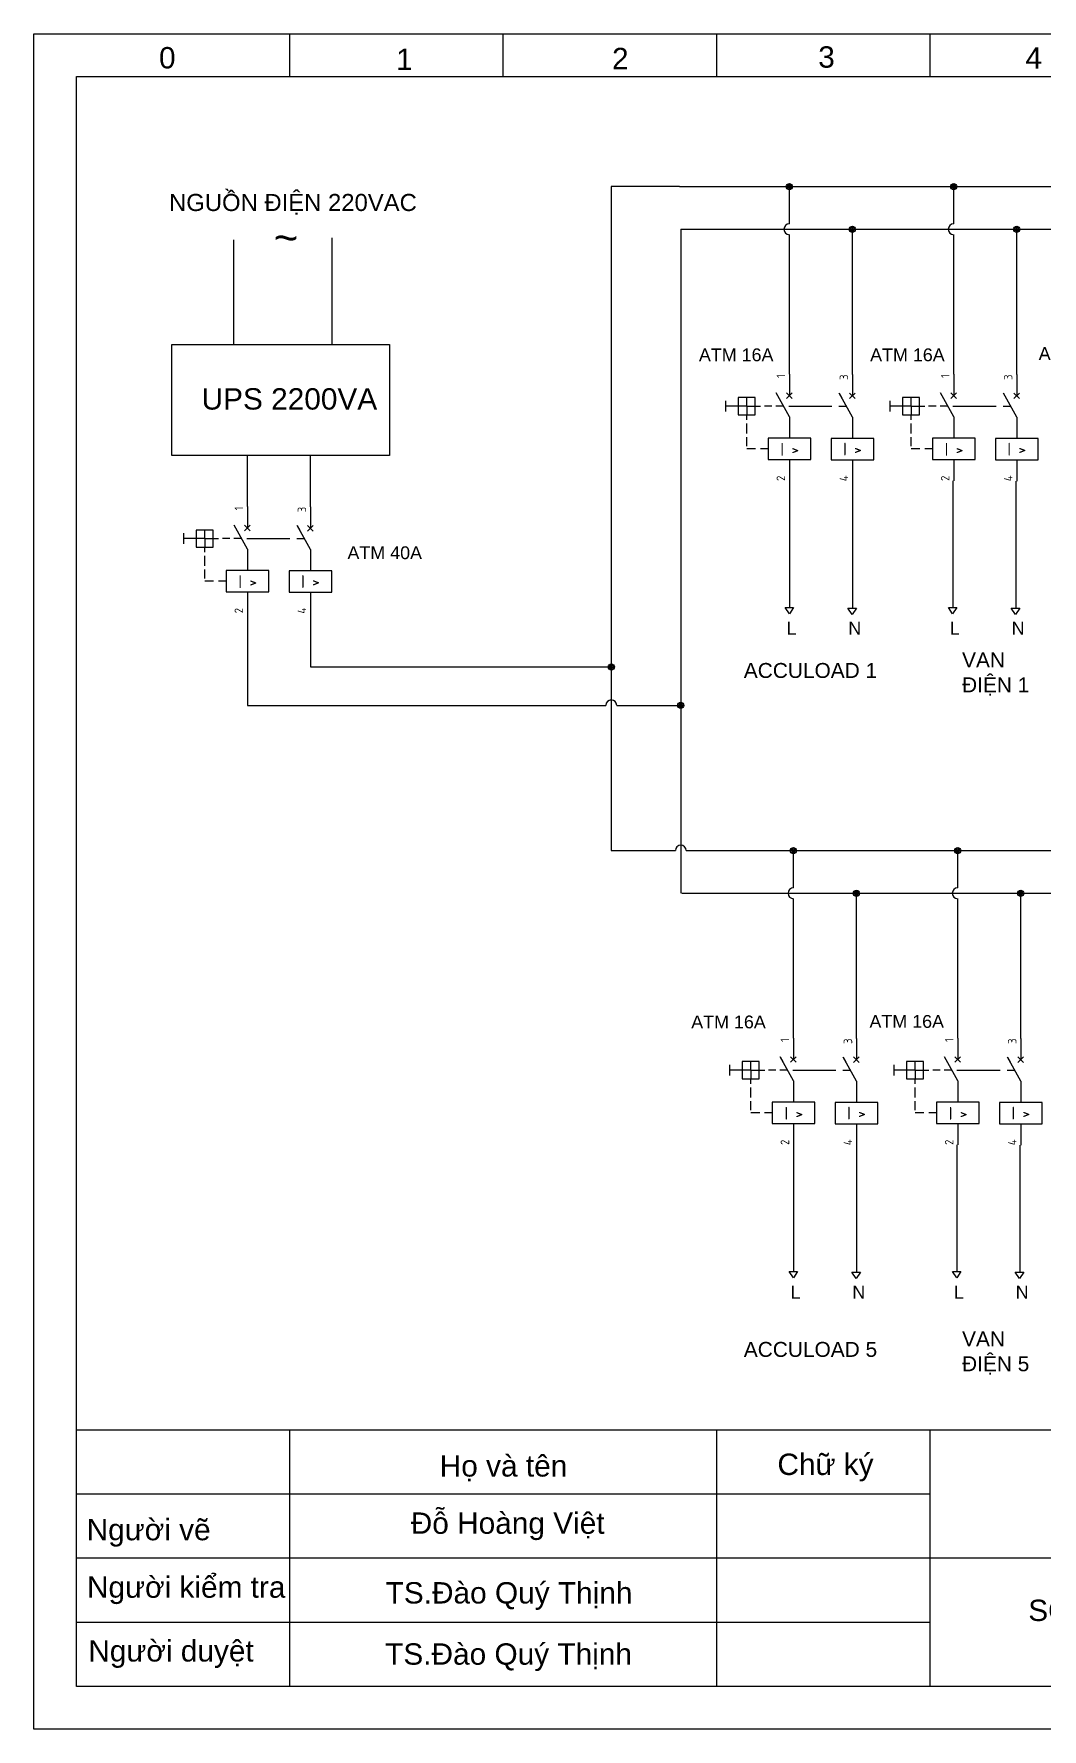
# Model space of a CAD drawing. Header units: inches. Extents: x 1923212 to 1925881, y 1073103 to 1074593.
# Drawn here: x 1923862.1 to 1924098.3, y 1073107.7 to 1073504.7 of the extents above; entities that cross this region are included whole.
import ezdxf
from ezdxf.enums import TextEntityAlignment as Align

# ---------------------------------------------------------------- set-up
doc = ezdxf.new("R2010")
doc.units = ezdxf.units.IN
doc.header["$MEASUREMENT"] = 0
for name, color, linetype in [('LINK', 9, 'Continuous'), ('MISC', 7, 'Continuous'), ('SYMS', 7, 'Continuous'), ('TERMS', 123, 'Continuous'), ('WIRES', 7, 'Continuous'), ('YEL_14_THHN', 2, 'Continuous')]:
    doc.layers.add(name, color=color, linetype=linetype)
doc.layers.add('Net chu', color=240, linetype='Continuous', lineweight=25)
doc.layers.add('Net vien', color=5, linetype='Continuous', lineweight=25)
doc.styles.get("Standard").update_dxf_attribs({"font": 'arial.ttf'})
doc.styles.add('WD_IEC', font='ISOCP2.shx', dxfattribs={"width": 0.9, "height": 4})

# ---------------------------------------------------------------- blocks, each defined once
blk = doc.blocks.new('VCB11Q29')
for p, q in [((0, 7.5), (0, 2.5)), ((-15, 1.25), (-15, -1.25)), ((-12, 0), (-15, 0)), ((-10, 2), (-12, 2)), ((-12, 2), (-12, -2)), ((-10, 0), (-12, 0)), ((-10, 0), (-10, 2)), ((-8, 2), (-10, 2)), ((-10, 0), (-10, -2)), ((-10, 0), (-8, 0)), ((-8, -2), (-8, 2)), ((-8, 0), (-6.74, 0)), ((-4.09, 0), (-5.87, 0)), ((-1.39, 0), (-3.2, 0)), ((0, -2.5), (-3.12, 3.12)), ((-3.12, 3.12), (-2.52, 2.03)), ((-0.66, 1.84), (0.66, 3.16)), ((-0.66, 3.16), (0.66, 1.84)), ((-12, -2), (-8, -2)), ((-10, -3.19), (-10, -2)), ((0, -2.5), (0, -7.5)), ((-10, -6.36), (-10, -4.08)), ((-10, -9.36), (-10, -7.26)), ((-7.91, -10), (-10, -10)), ((-5, -10), (-6.75, -10)), ((0, -12.5), (0, -17.5))]:
    blk.add_line(p, q)
blk.add_lwpolyline([(-5, -7.5), (-5, -12.5), (5, -12.5), (5, -7.5)], close=True)
at = {"style": 'WD_IEC'}
for tag, p in [('INST', (-18.39, 7.65)), ('TAG1', (-18.39, 1.65)), ('LOC', (-18.39, 4.65)), ('RATING1', (-18.54, -8.56)), ('DESC1', (-18.54, -11.56)), ('DESC3', (-18.54, -17.56)), ('DESC2', (-18.54, -14.56))]:
    blk.add_attdef(tag, text='', height=2.5, dxfattribs=at).set_placement(p, align=Align.RIGHT)
at = {"style": 'WD_IEC', "flags": 1}
for tag, p, height in [('MFG', (2.75, 6.5), 1.5), ('X2TERM01', (0, 7.5), 0.32), ('CAT', (2.75, 4), 1.5), ('X4LINK', (-15, 0), 0.32), ('X1LINK', (-0.18, 0), 0.32), ('CONTACT', (-5, -7.5), 1), ('COMMON', (-3.75, -8.75), 1), ('ASSYCODE', (0.69, -13.77), 1), ('FAMILY', (0.69, -15.27), 1), ('CATDESC', (0.69, -16.77), 1), ('X8TERM02', (0, -17.5), 0.32)]:
    blk.add_attdef(tag, p, '', height=height, dxfattribs=at)
at = {"style": 'WD_IEC'}
blk.add_attdef('TERM01', text='', height=2, rotation=90, dxfattribs=at).set_placement((-1, 7.5), align=Align.RIGHT)
at = {"lineweight": 15, "style": 'WD_IEC'}
blk.add_attdef('XREF', text='', height=2.5, dxfattribs=at).set_placement((-18.54, -5.56), align=Align.RIGHT)
at = {"style": 'WD_IEC'}
blk.add_attdef('TERM02', (-1, -17.5), '', height=2, rotation=90, dxfattribs=at)
blk.add_attdef('I', text='', height=3, dxfattribs=at).set_placement((0.09, -11.6), align=Align.CENTER)
blk = doc.blocks.new('VCB21Q29')
for p, q in [((0, 7.5), (0, 2.5)), ((-1.39, 0), (-3.2, 0)), ((0, -2.5), (-3.12, 3.12)), ((-3.12, 3.12), (-2.52, 2.03)), ((-0.66, 1.84), (0.66, 3.16)), ((-0.66, 3.16), (0.66, 1.84)), ((0, -2.5), (0, -7.5)), ((0, -12.5), (0, -17.5))]:
    blk.add_line(p, q)
blk.add_lwpolyline([(-5, -7.5), (-5, -12.5), (5, -12.5), (5, -7.5)], close=True)
at = {"style": 'WD_IEC'}
for tag, p in [('INST', (-6.46, 7.92)), ('TAG2', (-6.46, 1.92)), ('LOC', (-6.46, 4.92)), ('DESC1', (-6.69, -11.47)), ('DESC3', (-6.69, -17.47)), ('DESC2', (-6.69, -14.47))]:
    blk.add_attdef(tag, text='', height=2.5, dxfattribs=at).set_placement(p, align=Align.RIGHT)
blk.add_attdef('TERM01', text='', height=2, rotation=90, dxfattribs=at).set_placement((-1, 7.5), align=Align.RIGHT)
at = {"style": 'WD_IEC', "flags": 1}
for tag, p, height in [('X2TERM01', (0, 7.5), 0.32), ('X4LINK', (-5.06, 0), 0.32), ('X1LINK', (-0.11, 0), 0.32), ('CONTACT', (-5, -7.5), 1), ('FAMILY', (0.69, -15.27), 1), ('X8TERM02', (0, -17.5), 0.32)]:
    blk.add_attdef(tag, p, '', height=height, dxfattribs=at)
at = {"lineweight": 15, "style": 'WD_IEC'}
blk.add_attdef('XREF', text='', height=2.5, dxfattribs=at).set_placement((-6.69, -5.47), align=Align.RIGHT)
at = {"style": 'WD_IEC', "flags": 1}
blk.add_attdef('RATING1', text='', height=2.5, dxfattribs=at).set_placement((-6.69, -8.47), align=Align.RIGHT)
at = {"style": 'WD_IEC'}
blk.add_attdef('TERM02', (-1, -17.5), '', height=2, rotation=90, dxfattribs=at)
blk.add_attdef('I', text='', height=3, dxfattribs=at).set_placement((0.01, -11.48), align=Align.CENTER)
blk = doc.blocks.new('WDDOT')
for radius in [0.72, 0.449, 0.223]:
    blk.add_circle((0, 0), radius)

msp = doc.modelspace()

# ---------------------------------------------------------------- linework, layer by layer
msp.add_lwpolyline([(1923894.4, 1073431.9), (1923945.4, 1073431.9), (1923945.4, 1073405.9), (1923894.4, 1073405.9)], close=True)
at = {"layer": 'LINK'}
for points in [[(1924038.96, 1073417.47), (1924049.09, 1073417.47)], [(1924038.96, 1073417.47), (1924049.09, 1073417.47)], [(1924077.46, 1073417.47), (1924087.59, 1073417.47)], [(1923911.96, 1073386.47), (1923922.09, 1073386.47)], [(1924039.9, 1073261.97), (1924050.04, 1073261.97)], [(1924039.9, 1073261.97), (1924050.04, 1073261.97)], [(1924078.4, 1073261.97), (1924088.54, 1073261.97)]]:
    msp.add_lwpolyline(points, dxfattribs=at)
at = {"layer": 'Net vien'}
for p, q in [((1923922.1, 1073494.66), (1923922.1, 1073504.66)), ((1923972.1, 1073494.66), (1923972.1, 1073504.66)), ((1924022.1, 1073494.66), (1924022.1, 1073504.66)), ((1924072.1, 1073494.66), (1924072.1, 1073504.66)), ((1923872.1, 1073117.66), (1923872.1, 1073494.66)), ((1923872.1, 1073494.66), (1924372.1, 1073494.66)), ((1924372.1, 1073177.66), (1923872.1, 1073177.66)), ((1923922.1, 1073117.66), (1923922.1, 1073177.66)), ((1924022.1, 1073117.66), (1924022.1, 1073177.66)), ((1924072.1, 1073117.66), (1924072.1, 1073177.66)), ((1924072.1, 1073162.66), (1923872.1, 1073162.66)), ((1924372.1, 1073147.66), (1923872.1, 1073147.66)), ((1924072.1, 1073132.66), (1923872.1, 1073132.66)), ((1924372.1, 1073117.66), (1923872.1, 1073117.66)), ((1924372.1, 1073117.66), (1923872.1, 1073117.66))]:
    msp.add_line(p, q, dxfattribs=at)
msp.add_lwpolyline([(1923862.1, 1073107.66), (1923862.1, 1073504.66), (1924382.1, 1073504.66), (1924382.1, 1073107.66), (1923862.1, 1073107.66)], close=True, dxfattribs=at)
at = {"layer": 'YEL_14_THHN'}
for p, q in [((1924013.4, 1073468.9), (1923997.4, 1073468.9)), ((1923997.4, 1073468.9), (1923997.4, 1073313.4)), ((1924013.4, 1073468.9), (1924309.4, 1073468.9)), ((1924039.13, 1073460.17), (1924039.13, 1073468.9)), ((1924077.63, 1073460.17), (1924077.63, 1073468.9)), ((1923908.9, 1073456.4), (1923908.9, 1073431.9)), ((1923931.9, 1073456.9), (1923931.9, 1073431.9)), ((1924013.68, 1073458.9), (1924309.4, 1073458.9)), ((1924013.68, 1073458.9), (1924013.68, 1073303.4)), ((1924039.13, 1073424.97), (1924039.13, 1073457.63)), ((1924053.9, 1073424.9), (1924053.9, 1073458.9)), ((1924077.63, 1073424.97), (1924077.63, 1073457.63)), ((1924092.4, 1073424.9), (1924092.4, 1073458.9)), ((1924039.13, 1073414.97), (1924039.13, 1073409.97)), ((1924039.13, 1073414.97), (1924039.13, 1073409.97)), ((1924077.63, 1073414.97), (1924077.63, 1073409.97)), ((1923912.13, 1073393.97), (1923912.13, 1073405.9)), ((1923926.9, 1073393.9), (1923926.9, 1073405.9)), ((1924039.13, 1073399.97), (1924039.13, 1073370.33)), ((1924039.13, 1073399.97), (1924039.13, 1073370.33)), ((1924053.9, 1073399.9), (1924053.9, 1073370.33)), ((1924077.4, 1073399.97), (1924077.4, 1073370.33)), ((1924077.4, 1073399.97), (1924077.4, 1073370.33)), ((1924092.17, 1073399.9), (1924092.17, 1073370.33)), ((1923912.13, 1073383.97), (1923912.13, 1073378.97)), ((1923912.13, 1073368.97), (1923912.13, 1073347.4)), ((1923926.9, 1073368.9), (1923926.9, 1073356.4)), ((1924038.12, 1073370.33), (1924040.12, 1073370.33)), ((1924039.12, 1073368.83), (1924038.12, 1073370.33)), ((1924038.12, 1073370.33), (1924040.12, 1073370.33)), ((1924039.12, 1073368.83), (1924038.12, 1073370.33)), ((1924038.12, 1073370.33), (1924040.12, 1073370.33)), ((1924039.12, 1073368.83), (1924038.12, 1073370.33)), ((1924038.12, 1073370.33), (1924040.12, 1073370.33)), ((1924039.12, 1073368.83), (1924038.12, 1073370.33)), ((1924040.12, 1073370.33), (1924039.12, 1073368.83)), ((1924040.12, 1073370.33), (1924039.12, 1073368.83)), ((1924040.12, 1073370.33), (1924039.12, 1073368.83)), ((1924040.12, 1073370.33), (1924039.12, 1073368.83)), ((1924052.85, 1073370.18), (1924054.85, 1073370.18)), ((1924053.85, 1073368.68), (1924052.85, 1073370.18)), ((1924052.85, 1073370.18), (1924054.85, 1073370.18)), ((1924053.85, 1073368.68), (1924052.85, 1073370.18)), ((1924052.85, 1073370.18), (1924054.85, 1073370.18)), ((1924053.85, 1073368.68), (1924052.85, 1073370.18)), ((1924052.85, 1073370.18), (1924054.85, 1073370.18)), ((1924053.85, 1073368.68), (1924052.85, 1073370.18)), ((1924054.85, 1073370.18), (1924053.85, 1073368.68)), ((1924054.85, 1073370.18), (1924053.85, 1073368.68)), ((1924054.85, 1073370.18), (1924053.85, 1073368.68)), ((1924054.85, 1073370.18), (1924053.85, 1073368.68)), ((1924076.38, 1073370.33), (1924078.38, 1073370.33)), ((1924077.38, 1073368.83), (1924076.38, 1073370.33)), ((1924076.38, 1073370.33), (1924078.38, 1073370.33)), ((1924077.38, 1073368.83), (1924076.38, 1073370.33)), ((1924076.38, 1073370.33), (1924078.38, 1073370.33)), ((1924077.38, 1073368.83), (1924076.38, 1073370.33)), ((1924076.38, 1073370.33), (1924078.38, 1073370.33)), ((1924077.38, 1073368.83), (1924076.38, 1073370.33)), ((1924078.38, 1073370.33), (1924077.38, 1073368.83)), ((1924078.38, 1073370.33), (1924077.38, 1073368.83)), ((1924078.38, 1073370.33), (1924077.38, 1073368.83)), ((1924078.38, 1073370.33), (1924077.38, 1073368.83)), ((1924091.12, 1073370.18), (1924093.12, 1073370.18)), ((1924092.12, 1073368.68), (1924091.12, 1073370.18)), ((1924091.12, 1073370.18), (1924093.12, 1073370.18)), ((1924092.12, 1073368.68), (1924091.12, 1073370.18)), ((1924091.12, 1073370.18), (1924093.12, 1073370.18)), ((1924092.12, 1073368.68), (1924091.12, 1073370.18)), ((1924091.12, 1073370.18), (1924093.12, 1073370.18)), ((1924092.12, 1073368.68), (1924091.12, 1073370.18)), ((1924093.12, 1073370.18), (1924092.12, 1073368.68)), ((1924093.12, 1073370.18), (1924092.12, 1073368.68)), ((1924093.12, 1073370.18), (1924092.12, 1073368.68)), ((1924093.12, 1073370.18), (1924092.12, 1073368.68)), ((1923926.9, 1073356.4), (1923997.4, 1073356.4)), ((1923912.13, 1073347.4), (1923996.13, 1073347.4)), ((1923998.67, 1073347.4), (1924013.68, 1073347.4)), ((1923997.4, 1073313.4), (1924012.41, 1073313.4)), ((1924014.95, 1073313.4), (1924017.95, 1073313.4)), ((1924017.95, 1073313.4), (1924310.9, 1073313.4)), ((1924040.08, 1073304.67), (1924040.08, 1073313.4)), ((1924078.58, 1073304.67), (1924078.58, 1073313.4)), ((1924013.9, 1073303.4), (1924310.9, 1073303.4)), ((1924040.08, 1073269.47), (1924040.08, 1073302.13)), ((1924054.85, 1073269.4), (1924054.85, 1073303.4)), ((1924078.58, 1073269.47), (1924078.58, 1073302.13)), ((1924093.35, 1073269.4), (1924093.35, 1073303.4)), ((1924040.08, 1073259.47), (1924040.08, 1073254.47)), ((1924040.08, 1073259.47), (1924040.08, 1073254.47)), ((1924078.58, 1073259.47), (1924078.58, 1073254.47)), ((1924040.08, 1073244.47), (1924040.08, 1073214.83)), ((1924040.08, 1073244.47), (1924040.08, 1073214.83)), ((1924054.85, 1073244.4), (1924054.85, 1073214.83)), ((1924078.35, 1073244.47), (1924078.35, 1073214.83)), ((1924078.35, 1073244.47), (1924078.35, 1073214.83)), ((1924093.12, 1073244.4), (1924093.12, 1073214.83)), ((1924039.06, 1073214.83), (1924041.06, 1073214.83)), ((1924040.06, 1073213.33), (1924039.06, 1073214.83)), ((1924039.06, 1073214.83), (1924041.06, 1073214.83)), ((1924040.06, 1073213.33), (1924039.06, 1073214.83)), ((1924039.06, 1073214.83), (1924041.06, 1073214.83)), ((1924040.06, 1073213.33), (1924039.06, 1073214.83)), ((1924039.06, 1073214.83), (1924041.06, 1073214.83)), ((1924040.06, 1073213.33), (1924039.06, 1073214.83)), ((1924041.06, 1073214.83), (1924040.06, 1073213.33)), ((1924041.06, 1073214.83), (1924040.06, 1073213.33)), ((1924041.06, 1073214.83), (1924040.06, 1073213.33)), ((1924041.06, 1073214.83), (1924040.06, 1073213.33)), ((1924053.79, 1073214.68), (1924055.79, 1073214.68)), ((1924054.79, 1073213.18), (1924053.79, 1073214.68)), ((1924053.79, 1073214.68), (1924055.79, 1073214.68)), ((1924054.79, 1073213.18), (1924053.79, 1073214.68)), ((1924053.79, 1073214.68), (1924055.79, 1073214.68)), ((1924054.79, 1073213.18), (1924053.79, 1073214.68)), ((1924053.79, 1073214.68), (1924055.79, 1073214.68)), ((1924054.79, 1073213.18), (1924053.79, 1073214.68)), ((1924055.79, 1073214.68), (1924054.79, 1073213.18)), ((1924055.79, 1073214.68), (1924054.79, 1073213.18)), ((1924055.79, 1073214.68), (1924054.79, 1073213.18)), ((1924055.79, 1073214.68), (1924054.79, 1073213.18)), ((1924077.33, 1073214.83), (1924079.33, 1073214.83)), ((1924078.33, 1073213.33), (1924077.33, 1073214.83)), ((1924077.33, 1073214.83), (1924079.33, 1073214.83)), ((1924078.33, 1073213.33), (1924077.33, 1073214.83)), ((1924077.33, 1073214.83), (1924079.33, 1073214.83)), ((1924078.33, 1073213.33), (1924077.33, 1073214.83)), ((1924077.33, 1073214.83), (1924079.33, 1073214.83)), ((1924078.33, 1073213.33), (1924077.33, 1073214.83)), ((1924079.33, 1073214.83), (1924078.33, 1073213.33)), ((1924079.33, 1073214.83), (1924078.33, 1073213.33)), ((1924079.33, 1073214.83), (1924078.33, 1073213.33)), ((1924079.33, 1073214.83), (1924078.33, 1073213.33)), ((1924092.06, 1073214.68), (1924094.06, 1073214.68)), ((1924093.06, 1073213.18), (1924092.06, 1073214.68)), ((1924092.06, 1073214.68), (1924094.06, 1073214.68)), ((1924093.06, 1073213.18), (1924092.06, 1073214.68)), ((1924092.06, 1073214.68), (1924094.06, 1073214.68)), ((1924093.06, 1073213.18), (1924092.06, 1073214.68)), ((1924092.06, 1073214.68), (1924094.06, 1073214.68)), ((1924093.06, 1073213.18), (1924092.06, 1073214.68)), ((1924094.06, 1073214.68), (1924093.06, 1073213.18)), ((1924094.06, 1073214.68), (1924093.06, 1073213.18)), ((1924094.06, 1073214.68), (1924093.06, 1073213.18)), ((1924094.06, 1073214.68), (1924093.06, 1073213.18))]:
    msp.add_line(p, q, dxfattribs=at)
for centre, start, end in [((1924039.13, 1073458.9), 90, 270), ((1924077.63, 1073458.9), 90, 270), ((1923997.4, 1073347.4), 0, 180), ((1924013.68, 1073313.4), 0, 180), ((1924040.08, 1073303.4), 90, 270), ((1924078.58, 1073303.4), 90, 270)]:
    msp.add_arc(centre, 1.27, start, end, dxfattribs=at)

# ---------------------------------------------------------------- block references
at = {"layer": 'SYMS'}
for p in [(1924039.13, 1073468.9), (1924077.63, 1073468.9), (1924053.9, 1073458.9), (1924092.4, 1073458.9), (1923997.4, 1073356.4), (1924013.68, 1073347.4), (1924040.08, 1073313.4), (1924078.58, 1073313.4), (1924054.85, 1073303.4), (1924093.35, 1073303.4)]:
    msp.add_blockref('WDDOT', p, dxfattribs=at)
ref = msp.add_blockref('VCB11Q29', (1924039.13, 1073417.47), dxfattribs=at)
ref.add_attrib('I', 'I >', dxfattribs={"layer": 'MISC', "height": 3, "style": 'WD_IEC'}).set_placement((1924039.22, 1073405.88), align=Align.CENTER)
ref.add_attrib('TERM01', '1', dxfattribs={"layer": 'TERMS', "height": 2, "rotation": 90, "style": 'WD_IEC'}).set_placement((1924038.13, 1073424.97), align=Align.RIGHT)
ref.add_attrib('TERM02', '2', (1924038.13, 1073399.97), dxfattribs={"layer": 'TERMS', "height": 2, "rotation": 90, "style": 'WD_IEC'})
ref = msp.add_blockref('VCB11Q29', (1924039.13, 1073417.47), dxfattribs=at)
ref.add_attrib('I', 'I >', dxfattribs={"layer": 'MISC', "height": 3, "style": 'WD_IEC'}).set_placement((1924039.22, 1073405.88), align=Align.CENTER)
ref.add_attrib('TERM01', '1', dxfattribs={"layer": 'TERMS', "height": 2, "rotation": 90, "style": 'WD_IEC'}).set_placement((1924038.13, 1073424.97), align=Align.RIGHT)
ref.add_attrib('TERM02', '2', (1924038.13, 1073399.97), dxfattribs={"layer": 'TERMS', "height": 2, "rotation": 90, "style": 'WD_IEC'})
ref = msp.add_blockref('VCB21Q29', (1924053.9, 1073417.4), dxfattribs=at)
ref.add_attrib('I', 'I >', dxfattribs={"layer": 'MISC', "height": 3, "style": 'WD_IEC'}).set_placement((1924053.91, 1073405.92), align=Align.CENTER)
ref.add_attrib('TERM01', '3', dxfattribs={"layer": 'TERMS', "height": 2, "rotation": 90, "style": 'WD_IEC'}).set_placement((1924052.9, 1073424.9), align=Align.RIGHT)
ref.add_attrib('TERM02', '4', (1924052.9, 1073399.9), dxfattribs={"layer": 'TERMS', "height": 2, "rotation": 90, "style": 'WD_IEC'})
ref = msp.add_blockref('VCB21Q29', (1924053.9, 1073417.4), dxfattribs=at)
ref.add_attrib('I', 'I >', dxfattribs={"layer": 'MISC', "height": 3, "style": 'WD_IEC'}).set_placement((1924053.91, 1073405.92), align=Align.CENTER)
ref.add_attrib('TERM01', '3', dxfattribs={"layer": 'TERMS', "height": 2, "rotation": 90, "style": 'WD_IEC'}).set_placement((1924052.9, 1073424.9), align=Align.RIGHT)
ref.add_attrib('TERM02', '4', (1924052.9, 1073399.9), dxfattribs={"layer": 'TERMS', "height": 2, "rotation": 90, "style": 'WD_IEC'})
ref = msp.add_blockref('VCB11Q29', (1924077.63, 1073417.47), dxfattribs=at)
ref.add_attrib('I', 'I >', dxfattribs={"layer": 'MISC', "height": 3, "style": 'WD_IEC'}).set_placement((1924077.72, 1073405.88), align=Align.CENTER)
ref.add_attrib('TERM01', '1', dxfattribs={"layer": 'TERMS', "height": 2, "rotation": 90, "style": 'WD_IEC'}).set_placement((1924076.63, 1073424.97), align=Align.RIGHT)
ref.add_attrib('TERM02', '2', (1924076.63, 1073399.97), dxfattribs={"layer": 'TERMS', "height": 2, "rotation": 90, "style": 'WD_IEC'})
ref = msp.add_blockref('VCB21Q29', (1924092.4, 1073417.4), dxfattribs=at)
ref.add_attrib('I', 'I >', dxfattribs={"layer": 'MISC', "height": 3, "style": 'WD_IEC'}).set_placement((1924092.41, 1073405.92), align=Align.CENTER)
ref.add_attrib('TERM01', '3', dxfattribs={"layer": 'TERMS', "height": 2, "rotation": 90, "style": 'WD_IEC'}).set_placement((1924091.4, 1073424.9), align=Align.RIGHT)
ref.add_attrib('TERM02', '4', (1924091.4, 1073399.9), dxfattribs={"layer": 'TERMS', "height": 2, "rotation": 90, "style": 'WD_IEC'})
ref = msp.add_blockref('VCB11Q29', (1923912.13, 1073386.47), dxfattribs=at)
ref.add_attrib('I', 'I >', dxfattribs={"layer": 'MISC', "height": 3, "style": 'WD_IEC'}).set_placement((1923912.22, 1073374.88), align=Align.CENTER)
ref.add_attrib('TERM01', '1', dxfattribs={"layer": 'TERMS', "height": 2, "rotation": 90, "style": 'WD_IEC'}).set_placement((1923911.13, 1073393.97), align=Align.RIGHT)
ref.add_attrib('TERM02', '2', (1923911.13, 1073368.97), dxfattribs={"layer": 'TERMS', "height": 2, "rotation": 90, "style": 'WD_IEC'})
ref = msp.add_blockref('VCB21Q29', (1923926.9, 1073386.4), dxfattribs=at)
ref.add_attrib('I', 'I >', dxfattribs={"layer": 'MISC', "height": 3, "style": 'WD_IEC'}).set_placement((1923926.91, 1073374.92), align=Align.CENTER)
ref.add_attrib('TERM01', '3', dxfattribs={"layer": 'TERMS', "height": 2, "rotation": 90, "style": 'WD_IEC'}).set_placement((1923925.9, 1073393.9), align=Align.RIGHT)
ref.add_attrib('TERM02', '4', (1923925.9, 1073368.9), dxfattribs={"layer": 'TERMS', "height": 2, "rotation": 90, "style": 'WD_IEC'})
ref = msp.add_blockref('VCB11Q29', (1924040.08, 1073261.97), dxfattribs=at)
ref.add_attrib('I', 'I >', dxfattribs={"layer": 'MISC', "height": 3, "style": 'WD_IEC'}).set_placement((1924040.17, 1073250.38), align=Align.CENTER)
ref.add_attrib('TERM01', '1', dxfattribs={"layer": 'TERMS', "height": 2, "rotation": 90, "style": 'WD_IEC'}).set_placement((1924039.08, 1073269.47), align=Align.RIGHT)
ref.add_attrib('TERM02', '2', (1924039.08, 1073244.47), dxfattribs={"layer": 'TERMS', "height": 2, "rotation": 90, "style": 'WD_IEC'})
ref = msp.add_blockref('VCB11Q29', (1924040.08, 1073261.97), dxfattribs=at)
ref.add_attrib('I', 'I >', dxfattribs={"layer": 'MISC', "height": 3, "style": 'WD_IEC'}).set_placement((1924040.17, 1073250.38), align=Align.CENTER)
ref.add_attrib('TERM01', '1', dxfattribs={"layer": 'TERMS', "height": 2, "rotation": 90, "style": 'WD_IEC'}).set_placement((1924039.08, 1073269.47), align=Align.RIGHT)
ref.add_attrib('TERM02', '2', (1924039.08, 1073244.47), dxfattribs={"layer": 'TERMS', "height": 2, "rotation": 90, "style": 'WD_IEC'})
ref = msp.add_blockref('VCB21Q29', (1924054.85, 1073261.9), dxfattribs=at)
ref.add_attrib('I', 'I >', dxfattribs={"layer": 'MISC', "height": 3, "style": 'WD_IEC'}).set_placement((1924054.86, 1073250.42), align=Align.CENTER)
ref.add_attrib('TERM01', '3', dxfattribs={"layer": 'TERMS', "height": 2, "rotation": 90, "style": 'WD_IEC'}).set_placement((1924053.85, 1073269.4), align=Align.RIGHT)
ref.add_attrib('TERM02', '4', (1924053.85, 1073244.4), dxfattribs={"layer": 'TERMS', "height": 2, "rotation": 90, "style": 'WD_IEC'})
ref = msp.add_blockref('VCB21Q29', (1924054.85, 1073261.9), dxfattribs=at)
ref.add_attrib('I', 'I >', dxfattribs={"layer": 'MISC', "height": 3, "style": 'WD_IEC'}).set_placement((1924054.86, 1073250.42), align=Align.CENTER)
ref.add_attrib('TERM01', '3', dxfattribs={"layer": 'TERMS', "height": 2, "rotation": 90, "style": 'WD_IEC'}).set_placement((1924053.85, 1073269.4), align=Align.RIGHT)
ref.add_attrib('TERM02', '4', (1924053.85, 1073244.4), dxfattribs={"layer": 'TERMS', "height": 2, "rotation": 90, "style": 'WD_IEC'})
ref = msp.add_blockref('VCB11Q29', (1924078.58, 1073261.97), dxfattribs=at)
ref.add_attrib('I', 'I >', dxfattribs={"layer": 'MISC', "height": 3, "style": 'WD_IEC'}).set_placement((1924078.67, 1073250.38), align=Align.CENTER)
ref.add_attrib('TERM01', '1', dxfattribs={"layer": 'TERMS', "height": 2, "rotation": 90, "style": 'WD_IEC'}).set_placement((1924077.58, 1073269.47), align=Align.RIGHT)
ref.add_attrib('TERM02', '2', (1924077.58, 1073244.47), dxfattribs={"layer": 'TERMS', "height": 2, "rotation": 90, "style": 'WD_IEC'})
ref = msp.add_blockref('VCB21Q29', (1924093.35, 1073261.9), dxfattribs=at)
ref.add_attrib('I', 'I >', dxfattribs={"layer": 'MISC', "height": 3, "style": 'WD_IEC'}).set_placement((1924093.36, 1073250.42), align=Align.CENTER)
ref.add_attrib('TERM01', '3', dxfattribs={"layer": 'TERMS', "height": 2, "rotation": 90, "style": 'WD_IEC'}).set_placement((1924092.35, 1073269.4), align=Align.RIGHT)
ref.add_attrib('TERM02', '4', (1924092.35, 1073244.4), dxfattribs={"layer": 'TERMS', "height": 2, "rotation": 90, "style": 'WD_IEC'})

# ---------------------------------------------------------------- texts
msp.add_text('~', height=7).set_placement((1923918.32, 1073453.48))
at = {"color": 150, "attachment_point": 1}
for s, width, gutter_width, heights, insert, char_height in [('NGUỒN ĐIỆN 220VAC ', 61.2383, 13.15, [2.29], (1923893.77, 1073467.18), 4), ('ACCULOAD 1', 61.2383, 13.15, [2.29], (1924028.45, 1073357.33), 3.5), ('VAN ĐIỆN 1', 16.3144, 25, [0], (1924079.59, 1073359.8), 3.5), ('ACCULOAD 5', 61.2383, 13.15, [2.29], (1924028.45, 1073198.33), 3.5), ('VAN ĐIỆN 5', 16.3144, 25, [0], (1924079.59, 1073200.8), 3.5)]:
    msp.add_mtext_dynamic_manual_height_columns(s, width=width, gutter_width=gutter_width, heights=heights, dxfattribs=dict(at, insert=insert, char_height=char_height))
at = {"color": 0, "insert": (1923901.39, 1073421.68), "char_height": 5, "attachment_point": 1}
msp.add_mtext_dynamic_manual_height_columns('UPS 2200VA', width=43.3754, gutter_width=13.15, heights=[2.29], dxfattribs=at)
at = {"layer": 'Net chu', "char_height": 5, "attachment_point": 1}
for s, width, insert in [('0', 5.5431, (1923891.42, 1073501.58)), ('1', 5.5431, (1923946.96, 1073501.2)), ('2', 5.5431, (1923997.57, 1073501.39)), ('3', 5.5431, (1924045.89, 1073501.75)), ('4', 5.5431, (1924094.45, 1073501.55)), ('\\pxqc;Họ và tên', 58.6836, (1923942.8, 1073171.8)), ('\\pxqc;Chữ ký', 33.3231, (1924030.93, 1073172.17)), ('\\pxqc;Đỗ Hoàng Việt', 92.8933, (1923926.67, 1073158.4)), ('\\pxql;Người vẽ', 41.5076, (1923874.46, 1073156.88)), ('Người kiểm tra', 49.6065, (1923874.54, 1073143.42)), ('\\pxqc;TS.Đào Quý Thịnh', 58.5505, (1923944.16, 1073142.07)), ('SƠ ĐỒ CẤP NGUỒN CHO ACCULOAD VÀ VAN', 157.993, (1924095.1, 1073137.97)), ('\\pxql;Người duyệt', 41.5076, (1923874.85, 1073128.48)), ('\\pxqc;TS.Đào Quý Thịnh', 58.5505, (1923944.05, 1073127.74))]:
    msp.add_mtext_dynamic_manual_height_columns(s, width=width, gutter_width=25, heights=[0], dxfattribs=dict(at, insert=insert))
at = {"layer": 'WIRES', "color": 150, "char_height": 3, "attachment_point": 1}
for s, width, insert in [('ATM 16A', 26.392, (1924017.93, 1073431)), ('ATM 16A', 26.392, (1924058.05, 1073431)), ('ATM 16A', 26.392, (1924097.55, 1073431.31)), ('ATM 40A', 26.392, (1923935.58, 1073384.65)), ('L', 7.5862, (1924038.45, 1073366.98)), ('L', 7.5862, (1924038.45, 1073366.98)), ('N', 7.5862, (1924052.93, 1073366.98)), ('L', 7.5862, (1924076.72, 1073366.98)), ('L', 7.5862, (1924076.72, 1073366.98)), ('N', 7.5862, (1924091.2, 1073366.98)), ('ATM 16A', 26.392, (1924016.13, 1073274.77)), ('ATM 16A', 26.392, (1924057.89, 1073274.89)), ('L', 7.5862, (1924039.4, 1073211.48)), ('L', 7.5862, (1924039.4, 1073211.48)), ('N', 7.5862, (1924053.88, 1073211.48)), ('L', 7.5862, (1924077.67, 1073211.48)), ('L', 7.5862, (1924077.67, 1073211.48)), ('N', 7.5862, (1924092.15, 1073211.48))]:
    msp.add_mtext_dynamic_manual_height_columns(s, width=width, gutter_width=25, heights=[0], dxfattribs=dict(at, insert=insert))

doc.saveas('drawing.dxf')
